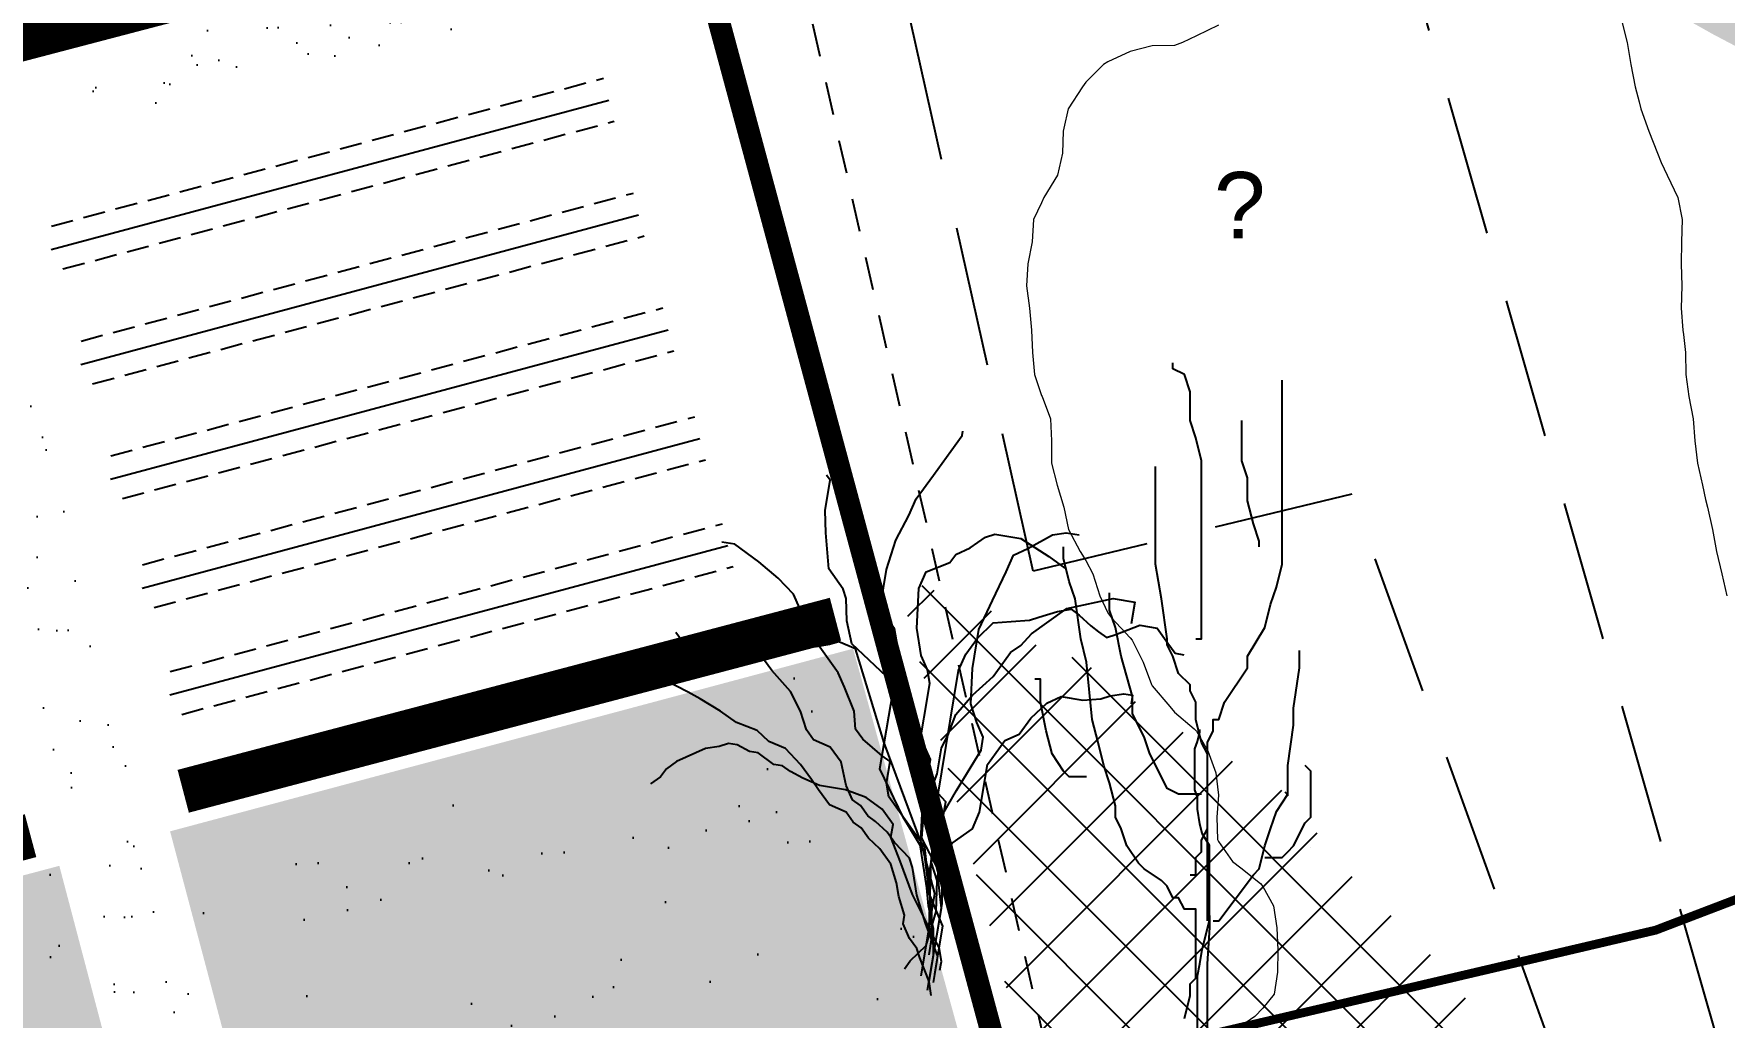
# Model space of a CAD drawing. Header units: centimetres. Extents: x 0 to 642158, y -847 to 649707.
# Drawn here: x 616986.98 to 617025.17, y 621107.73 to 621129.95 of the extents above; entities that cross this region are included whole.
import ezdxf

# ---------------------------------------------------------------- set-up
doc = ezdxf.new("R2010")
doc.units = ezdxf.units.CM
doc.header["$MEASUREMENT"] = 0
for name, pattern in [('CACHE', [9.525, 6.35, -3.175]), ('CENTERX2', [4, 2.5, -0.5, 0.5, -0.5]), ('JIS_02_0.7', [1.35, 0.75, -0.6])]:
    doc.linetypes.add(name, pattern=pattern)
for name, color, linetype, lineweight in [('MEV_environnement_V', 7, 'Continuous', 20), ('MEV_layout inondation', 5, 'Continuous', 15), ('MEV_legende', 7, 'Continuous', 5), ('MEV_schema paysager_V', 7, 'Continuous', 20), ('MEV_vegetal_V', 7, 'Continuous', 25), ('WAL_parcellaire agricole', 7, 'JIS_02_0.7', 25), ('WAL_topographie 0.5', 253, 'Continuous', 20)]:
    doc.layers.add(name, color=color, linetype=linetype, lineweight=lineweight)
doc.layers.add('MEV_schema paysager_Ha', color=7, linetype='Continuous', lineweight=25, transparency=0.13)
doc.layers.add('SPW_parcellaire cadastral', color=7, linetype='CENTERX2', lineweight=25, true_color=0xff0542)
doc.styles.add('MEV 1', font='Helvetica.ttf')
picture_1 = doc.add_image_def('image2.png', size_in_pixel=(6614, 11023))
pattern_1 = [(82.5, (0, 0), (-1.407013184, 1.3179271225), [0, -1.52, 0, -1.7, 0, -1.625]), (52.5, (0, 0), (-0.744137511, 3.24697973), [0, -0.82, 0, -1.37, 0, -0.525]), (12.5, (-0.8697, -0.8697), (2.198029273, 2.206032383), [0, -0.5, 0, -1.8, 0, -2.35]), (2.5, (-0.8697, -0.8697), (1.5050421636, 2.746262851), [0, -0.25, 0, -1.18, 0, -1.35])]
pattern_2 = [(82.5, (-5.18, 19.217), (-2.814026368, 2.635854245), [0, -3.04, 0, -3.4, 0, -3.25]), (52.5, (-5.18, 19.217), (-1.48827502, 6.49395946), [0, -1.64, 0, -2.74, 0, -1.05]), (12.5, (-6.9193, 17.4774), (4.396058546, 4.412064766), [0, -1, 0, -3.6, 0, -4.7]), (2.5, (-6.9193, 17.4774), (3.010084327, 5.492525702), [0, -0.5, 0, -2.36, 0, -2.7])]

# ---------------------------------------------------------------- blocks, each defined once
blk = doc.blocks.new('legende vegetal')
at = {"layer": 'MEV_vegetal_V'}
for points in [[(617013.137, 621116.083), (617013.267, 621116.083), (617013.267, 621120.109), (617013.137, 621120.629), (617013.007, 621121.019), (617013.007, 621121.668), (617012.877, 621122.057), (617012.617, 621122.187), (617012.617, 621122.317)], [(617013.007, 621110.758), (617013.137, 621110.758), (617013.137, 621111.147), (617013.267, 621111.277), (617013.267, 621111.537), (617013.397, 621111.797), (617013.397, 621113.745), (617013.527, 621114.005), (617013.527, 621114.264), (617013.657, 621114.264), (617013.787, 621114.654), (617014.306, 621115.433), (617014.306, 621115.693), (617014.696, 621116.343), (617014.826, 621116.862), (617014.956, 621117.252), (617015.086, 621117.771), (617015.086, 621121.927)], [(617014.566, 621118.161), (617014.566, 621118.291), (617014.436, 621118.681), (617014.306, 621119.2), (617014.306, 621119.72), (617014.177, 621120.109), (617014.177, 621121.019)], [(617007.224, 621109.027), (617007.403, 621110.103), (617007.403, 621110.706), (617006.947, 621111.587), (617007.028, 621112.679), (617007.142, 621113.363), (617006.849, 621114.015), (617006.588, 621114.863), (617006.327, 621116.313), (617006.082, 621116.656), (617006.017, 621116.868), (617006.148, 621117.65), (617006.36, 621118.318), (617006.653, 621118.873), (617006.816, 621119.247), (617007.207, 621119.785), (617007.598, 621120.323), (617007.859, 621120.682), (617007.875, 621120.78)], [(617007.094, 621109.451), (617007.175, 621109.94), (617006.996, 621111.277), (617006.523, 621112.059), (617006.001, 621113.151), (617006.295, 621114.912), (617006.148, 621115.238), (617005.365, 621115.971), (617005.251, 621116.493), (617005.235, 621116.998), (617005.169, 621117.21), (617004.843, 621117.666), (617004.778, 621118.481), (617004.762, 621118.987), (617004.876, 621119.671), (617004.794, 621119.785)], [(617013.397, 621109.719), (617013.397, 621113.485), (617013.267, 621113.745), (617013.137, 621114.264), (617013.137, 621114.654), (617013.007, 621114.914), (617013.007, 621115.044), (617012.747, 621115.304), (617012.617, 621115.693), (617012.487, 621115.953), (617012.487, 621116.083), (617012.358, 621116.992), (617012.228, 621117.771), (617012.228, 621119.979)], [(617007.11, 621108.946), (617007.175, 621109.337), (617007.175, 621109.94), (617007.012, 621111.375), (617006.604, 621111.945), (617006.197, 621112.516), (617006.148, 621112.825), (617006.229, 621113.314), (617006.05, 621113.445), (617005.61, 621113.82), (617005.447, 621114.048), (617005.414, 621114.455), (617005.202, 621114.993), (617005.055, 621115.319), (617004.566, 621116.004), (617004.322, 621116.346), (617004.191, 621116.77), (617004.044, 621117.096), (617003.702, 621117.455), (617003.262, 621117.829), (617002.724, 621118.221), (617002.43, 621118.27)], [(617006.556, 621108.636), (617006.686, 621108.816), (617007.045, 621109.158), (617007.273, 621109.924), (617007.289, 621110.625), (617007.159, 621111.049), (617007.305, 621111.929), (617007.729, 621112.662), (617008.284, 621113.575), (617008.332, 621113.868), (617008.186, 621114.195), (617008.055, 621114.618), (617008.088, 621115.417), (617008.234, 621116.297), (617008.544, 621116.949), (617008.854, 621117.601), (617009.017, 621117.976), (617009.343, 621118.123), (617009.897, 621118.432), (617010.207, 621118.481), (617010.501, 621118.432)], [(617007.094, 621108.245), (617007.208, 621108.93), (617007.208, 621109.533), (617007.094, 621110.054), (617007.061, 621110.462), (617007.208, 621111.342), (617007.436, 621112.108), (617007.485, 621112.401), (617007.061, 621112.874), (617006.865, 621113.51), (617007.126, 621115.075), (617007.077, 621115.384), (617006.93, 621115.71), (617006.832, 621116.33), (617006.881, 621117.226), (617007.044, 621117.601), (617007.582, 621117.813), (617007.713, 621117.992), (617008.039, 621118.139), (617008.381, 621118.384), (617008.593, 621118.449), (617009.18, 621118.351), (617009.816, 621117.943), (617010.175, 621117.683)], [(617012.877, 621107.511), (617013.007, 621108.03), (617013.007, 621108.29), (617013.137, 621108.42), (617013.137, 621109.978), (617012.877, 621109.978), (617012.747, 621110.238), (617012.617, 621110.238), (617012.487, 621110.498), (617012.358, 621110.628), (617011.968, 621110.888), (617011.838, 621111.018), (617011.578, 621111.407), (617011.448, 621111.797), (617011.318, 621112.057), (617011.318, 621112.316), (617011.188, 621112.836), (617011.058, 621113.226), (617010.928, 621113.745), (617010.798, 621114.264), (617010.668, 621115.563), (617010.538, 621116.083), (617010.409, 621116.992), (617010.278, 621117.382), (617010.149, 621117.901), (617010.149, 621118.161)], [(617013.267, 621112.576), (617012.747, 621112.576), (617012.487, 621112.706), (617012.358, 621112.966), (617012.097, 621113.485), (617011.968, 621113.875), (617011.708, 621114.395), (617011.708, 621114.784), (617011.448, 621115.693), (617011.318, 621116.343), (617011.188, 621116.732), (617011.188, 621117.122)], [(617007.24, 621108.522), (617007.42, 621109.598), (617007.061, 621110.462), (617006.914, 621111.391), (617006.963, 621112.287), (617007.11, 621112.565), (617007.289, 621113.037), (617007.387, 621113.624), (617007.534, 621113.901), (617007.713, 621114.374), (617008.088, 621114.814), (617008.561, 621115.238), (617008.952, 621115.776), (617009.18, 621115.939), (617009.425, 621116.199), (617009.767, 621116.444), (617010.224, 621116.77), (617011.267, 621116.998), (617011.756, 621116.917), (617011.675, 621116.427)], [(617006.931, 621108.473), (617007.11, 621109.549), (617007.159, 621111.049), (617007.305, 621112.532), (617007.778, 621115.368), (617007.941, 621115.743), (617008.202, 621116.102), (617008.561, 621116.444), (617008.968, 621116.476), (617009.376, 621116.509), (617009.588, 621116.574), (617010.012, 621116.705), (617010.321, 621116.754), (617010.501, 621116.623), (617010.762, 621116.379), (617010.941, 621116.248), (617011.12, 621116.118), (617011.332, 621116.183), (617011.87, 621116.395), (617012.262, 621116.33), (617012.506, 621115.987), (617012.669, 621115.759), (617012.865, 621115.727)], [(617007.126, 621109.647), (617007.24, 621110.331), (617006.93, 621111.489), (617006.099, 621113.738), (617005.642, 621115.221), (617005.447, 621115.857), (617005.072, 621116.02), (617004.86, 621115.955), (617004.55, 621115.906), (617004.256, 621115.955), (617003.784, 621116.134), (617003.409, 621116.297), (617003.115, 621116.346), (617002.887, 621116.183), (617002.626, 621115.825), (617002.414, 621115.759), (617001.925, 621115.841), (617001.648, 621115.988), (617001.468, 621116.118), (617001.387, 621116.232)], [(617007.208, 621108.326), (617007.306, 621108.913), (617007.028, 621109.663), (617006.833, 621110.299), (617006.735, 621110.918), (617006.67, 621111.13), (617006.327, 621111.489), (617006.164, 621111.717), (617005.903, 621111.961), (617005.724, 621112.092), (617005.561, 621112.32), (617005.382, 621112.45), (617005.235, 621112.776), (617005.121, 621113.298), (617004.876, 621113.64), (617004.501, 621113.803), (617004.338, 621114.032), (617004.208, 621114.455), (617003.979, 621114.896), (617003.555, 621115.368), (617003.311, 621115.71), (617002.968, 621116.069), (617002.773, 621116.102), (617002.463, 621116.053), (617002.251, 621115.988)], [(617013.527, 621109.719), (617013.657, 621109.719), (617014.436, 621110.758), (617014.566, 621110.888), (617014.696, 621111.407), (617014.826, 621111.797), (617014.956, 621112.186), (617015.216, 621112.576), (617015.216, 621113.226), (617015.346, 621114.135), (617015.346, 621114.524), (617015.476, 621115.433), (617015.476, 621115.823)], [(617007.159, 621108.033), (617007.11, 621108.343), (617006.898, 621108.881), (617006.833, 621109.093), (617006.67, 621109.321), (617006.523, 621109.647), (617006.556, 621109.842), (617006.425, 621110.266), (617006.376, 621110.576), (617006.246, 621111), (617006.001, 621111.342), (617005.74, 621111.587), (617005.577, 621111.815), (617005.398, 621111.945), (617005.235, 621112.173), (617004.86, 621112.336), (617004.615, 621112.679), (617004.452, 621112.907), (617004.208, 621113.249), (617003.865, 621113.608), (617003.49, 621113.771), (617003.229, 621114.015), (617002.757, 621114.195), (617002.398, 621114.455), (617001.941, 621114.732), (617001.664, 621114.879), (617001.387, 621115.026), (617000.832, 621115.319), (616999.952, 621115.466)], [(617007.077, 621108.147), (617007.387, 621110.005), (617007.306, 621110.723), (617007.354, 621111.016), (617007.632, 621111.472), (617008.088, 621111.798), (617008.251, 621112.173), (617008.43, 621113.249), (617008.822, 621113.787), (617009.148, 621113.934), (617009.409, 621114.292), (617009.767, 621114.635), (617010.093, 621114.781), (617010.582, 621114.7), (617010.99, 621114.732), (617011.202, 621114.798), (617011.512, 621114.846), (617011.707, 621114.814), (617011.675, 621114.618)], [(617010.668, 621112.966), (617010.278, 621112.966), (617010.149, 621113.096), (617009.889, 621113.485), (617009.759, 621114.005), (617009.629, 621114.654), (617009.629, 621115.174), (617009.499, 621115.174)], [(617013.171, 621103.23), (617013.171, 621108.471), (617013.225, 621108.744), (617013.28, 621109.072), (617013.444, 621109.727), (617013.444, 621111.42), (617013.28, 621111.692), (617013.225, 621111.911), (617013.171, 621112.239), (617013.171, 621112.512), (617013.116, 621112.675), (617013.116, 621113.603), (617013.171, 621113.767), (617013.225, 621113.985), (617013.225, 621114.04)], [(617007.355, 621108.604), (617007.387, 621108.799), (617007.338, 621109.109), (617006.735, 621110.315), (617006.458, 621111.065), (617006.246, 621111.603), (617006.295, 621111.896), (617006.05, 621112.238), (617005.691, 621112.499), (617005.219, 621112.679), (617004.632, 621112.776), (617004.257, 621112.939), (617003.979, 621113.086), (617003.8, 621113.217), (617003.604, 621113.249), (617003.246, 621113.51), (617003.05, 621113.543), (617002.773, 621113.689), (617002.577, 621113.722), (617002.365, 621113.657), (617002.055, 621113.608), (617001.403, 621113.314), (617001.175, 621113.151), (617001.045, 621112.972), (617000.816, 621112.809)], [(617014.696, 621111.147), (617015.086, 621111.147), (617015.216, 621111.277), (617015.346, 621111.407), (617015.606, 621111.927), (617015.735, 621112.057), (617015.735, 621113.096), (617015.606, 621113.226)], [(617013.444, 621109.836), (617013.444, 621109.563), (617013.39, 621108.744), (617013.39, 621106.997), (617013.335, 621106.834), (617013.335, 621105.032), (617013.39, 621104.813), (617013.444, 621104.65), (617013.498, 621104.486), (617013.498, 621103.885), (617013.444, 621103.721), (617013.444, 621103.394), (617013.39, 621103.23)]]:
    blk.add_lwpolyline(points, dxfattribs=at)

msp = doc.modelspace()

# ---------------------------------------------------------------- hatches: boundary and pattern name
at = {"layer": 'MEV_schema paysager_Ha', "transparency": 33554687}
h = msp.add_hatch(dxfattribs=at)
h.set_pattern_fill('ANSI33', scale=4, angle=150)
h.set_pattern_definition([(195, (30.2021, 7.7469), (0.2588190451, -0.9659258263), []), (195, (29.5897, 8.1004), (0.2588190451, -0.9659258263), [0.5, -0.25])])
h.paths.add_polyline_path([(616999.761, 621129.296), (616987.124, 621126.021), (616987.607, 621124.179), (617000.216, 621127.489)])
h = msp.add_hatch(dxfattribs=at)
h.set_pattern_fill('AR-SAND', color=256, angle=45)
h.set_pattern_definition(pattern_1)
h.paths.add_polyline_path([(617000.708, 621069.981), (616988.612, 621115.325), (616985.764, 621126.874), (616983.702, 621126.434), (616999.156, 621069.563)])
h = msp.add_hatch(dxfattribs=at)
h.set_pattern_fill('ANSI33', scale=4, angle=150)
h.set_pattern_definition([(195, (30.873, 5.1532), (0.2588190451, -0.9659258263), []), (195, (30.2606, 5.5068), (0.2588190451, -0.9659258263), [0.5, -0.25])])
h.paths.add_polyline_path([(617000.432, 621126.702), (616987.795, 621123.427), (616988.278, 621121.585), (617000.887, 621124.896)])
h = msp.add_hatch(dxfattribs=at)
h.set_pattern_fill('ANSI33', scale=4, angle=150)
h.set_pattern_definition([(195, (31.5439, 2.5597), (0.2588190451, -0.9659258263), []), (195, (30.9316, 2.9133), (0.2588190451, -0.9659258263), [0.5, -0.25])])
h.paths.add_polyline_path([(617001.103, 621124.109), (616988.466, 621120.834), (616988.949, 621118.992), (617001.558, 621122.302)])
h = msp.add_hatch(dxfattribs=at)
h.set_pattern_fill('ANSI33', scale=4, angle=150)
h.set_pattern_definition([(195, (32.2596, 0.1002), (0.2588190451, -0.9659258263), []), (195, (31.6472, 0.4537), (0.2588190451, -0.9659258263), [0.5, -0.25])])
h.paths.add_polyline_path([(617001.818, 621121.649), (616989.182, 621118.374), (616989.665, 621116.532), (617002.274, 621119.843)])
h = msp.add_hatch(dxfattribs=at)
h.set_pattern_fill('ANSI33', scale=4, angle=150)
h.set_pattern_definition([(195, (32.8858, -2.3144), (0.2588190451, -0.9659258263), []), (195, (32.2734, -1.9609), (0.2588190451, -0.9659258263), [0.5, -0.25])])
h.paths.add_polyline_path([(617002.444, 621119.235), (616989.808, 621115.96), (616990.291, 621114.118), (617002.9, 621117.428)])
at = {"layer": 'MEV_schema paysager_Ha'}
h = msp.add_hatch(dxfattribs=at)
h.set_pattern_fill('ANSI37', scale=10)
h.paths.add_polyline_path([(617025.095, 621101.949), (617022.461, 621103.705), (617020.465, 621105.38), (617020.066, 621107.056), (617018.948, 621108.731), (617016.634, 621111.045), (617015.277, 621112.801), (617012.164, 621114.636), (617010.727, 621115.753), (617009.61, 621116.152), (617008.572, 621116.95), (617006.496, 621117.668), (617012.901, 621093.532), (617014.301, 621093.98), (617014.021, 621097.507), (617014.021, 621098.291), (617014.637, 621098.907), (617016.934, 621099.691), (617018.67, 621100.25), (617024.103, 621101.538)])
at = {"layer": 'MEV_schema paysager_Ha', "lineweight": 30, "transparency": 33554687}
h = msp.add_hatch(color=256, dxfattribs=at)
h.dxf.hatch_style = 1
h.set_gradient(color1=(255, 255, 12), tint=1, name='SPHERICAL')
h.paths.add_polyline_path([(617005.492, 621116.057), (616990.06, 621111.931), (616994.662, 621094.589), (617010.3, 621098.578)])
h = msp.add_hatch(dxfattribs=at)
h.set_pattern_fill('AR-SAND', color=256, scale=2, angle=45)
h.set_pattern_definition(pattern_2)
h.paths.add_polyline_path([(617005.492, 621116.057), (616990.06, 621111.931), (616994.662, 621094.589), (617010.3, 621098.578)])
h = msp.add_hatch(color=256, dxfattribs=at)
h.dxf.hatch_style = 1
h.set_gradient(color1=(255, 255, 12), tint=1, name='SPHERICAL')
h.paths.add_polyline_path([(616987.558, 621111.152), (616960.509, 621103.979), (616964.98, 621086.403), (616992.133, 621093.793)])
h = msp.add_hatch(dxfattribs=at)
h.set_pattern_fill('AR-SAND', color=256, scale=2, angle=45)
h.set_pattern_definition(pattern_2)
h.paths.add_polyline_path([(616987.558, 621111.152), (616960.509, 621103.979), (616964.98, 621086.403), (616992.133, 621093.793)])

# ---------------------------------------------------------------- linework, layer by layer
at = {"linetype": 'CACHE', "ltscale": 0.5}
msp.add_lwpolyline([(617006.336, 621130.467), (617017.629, 621133.073), (617025.075, 621107.012), (617021.6, 621106.144), (617016.76, 621119.546), (617009.562, 621117.809), (617006.708, 621130.591)], dxfattribs=at)
at = {"layer": 'MEV_environnement_V', "const_width": 0.5}
msp.add_lwpolyline([(617002.351, 621130.627), (617017.463, 621074.599)], dxfattribs=at)
at = {"layer": 'MEV_layout inondation', "const_width": 0.2}
msp.add_lwpolyline([(617284.343, 621088.996), (617234.522, 621104.967), (617174.916, 621100.392), (617142.145, 621114.857), (617099.357, 621122.893), (617044.82, 621117.795), (617023.623, 621109.699), (616923.471, 621086.246), (616900.942, 621085.199), (616869.556, 621081.82)], dxfattribs=at)
at = {"layer": 'MEV_schema paysager_V', "color": 104, "const_width": 1}
for points in [[(616983.247, 621138.463), (616985.4, 621129.485), (617000.435, 621133.425)], [(616990.357, 621112.836), (617005.093, 621116.723)], [(616960.51, 621104.75), (616986.908, 621111.833)]]:
    msp.add_lwpolyline(points, dxfattribs=at)
at = {"layer": 'MEV_vegetal_V'}
msp.add_lwpolyline([(617015.824, 621111.564), (617015.824, 621111.564)], dxfattribs=at)
at = {"layer": 'WAL_parcellaire agricole'}
msp.add_lwpolyline([(617042.845, 621103.895), (617012.847, 621093.891), (616997.982, 621159.103), (616995.481, 621170.388), (616996.237, 621172.588), (616994.837, 621177.888), (616991.837, 621177.388), (616930.94, 621159.681), (616925.266, 621182.309), (616990.191, 621202.316), (616991.691, 621205.459), (616989.976, 621209.387), (616986.118, 621212.53), (616964.548, 621207.027), (616907.479, 621191.949), (616895.475, 621229.376)], dxfattribs=at)
at = {"layer": 'WAL_topographie 0.5'}
for points in [[(617013.75, 621130.141), (617013.25, 621129.902), (617012.932, 621129.75), (617012.75, 621129.683), (617012.25, 621129.674), (617011.75, 621129.547), (617011.25, 621129.313), (617011.15, 621129.25), (617010.75, 621128.85), (617010.676, 621128.75), (617010.353, 621128.25), (617010.25, 621127.812), (617010.239, 621127.75), (617010.221, 621127.25), (617010.109, 621126.75), (617009.8, 621126.25), (617009.75, 621126.125), (617009.57, 621125.75), (617009.536, 621125.25), (617009.437, 621124.75), (617009.408, 621124.25), (617009.477, 621123.75), (617009.523, 621123.25), (617009.544, 621122.75), (617009.589, 621122.25), (617009.75, 621121.776), (617009.761, 621121.75), (617009.954, 621121.25), (617009.975, 621120.75), (617009.975, 621120.25), (617010.1, 621119.75), (617010.25, 621119.25), (617010.25, 621119.25), (617010.356, 621118.75), (617010.625, 621118.25), (617010.75, 621118.046), (617010.91, 621117.75), (617011.065, 621117.25), (617011.25, 621116.867), (617011.333, 621116.75), (617011.75, 621116.301), (617011.794, 621116.25), (617012.048, 621115.75), (617012.234, 621115.25), (617012.25, 621115.22), (617012.647, 621114.75), (617012.75, 621114.625), (617013.194, 621114.25), (617013.25, 621114.196), (617013.505, 621113.75), (617013.687, 621113.25), (617013.75, 621112.75), (617013.75, 621112.75), (617013.75, 621112.75), (617013.712, 621112.25), (617013.725, 621111.75), (617013.75, 621111.698), (617014.06, 621111.25), (617014.25, 621111.11), (617014.696, 621110.75), (617014.75, 621110.682), (617014.989, 621110.25), (617015.064, 621109.75), (617015.085, 621109.25), (617015.081, 621108.75), (617015.004, 621108.25), (617014.75, 621107.936), (617014.571, 621107.75), (617014.25, 621107.529)], [(617022.855, 621130.25), (617022.983, 621129.75), (617023.063, 621129.25), (617023.163, 621128.75), (617023.25, 621128.408), (617023.291, 621128.25), (617023.472, 621127.75), (617023.666, 621127.25), (617023.75, 621127.038), (617023.88, 621126.75), (617024.123, 621126.25), (617024.226, 621125.75), (617024.208, 621125.25), (617024.196, 621124.75), (617024.213, 621124.25), (617024.202, 621123.75), (617024.238, 621123.25), (617024.25, 621123.15), (617024.296, 621122.75), (617024.308, 621122.25), (617024.373, 621121.75), (617024.468, 621121.25), (617024.507, 621120.75), (617024.572, 621120.25), (617024.685, 621119.75), (617024.75, 621119.427), (617024.796, 621119.25), (617024.904, 621118.75), (617025, 621118.25), (617025.12, 621117.75), (617025.231, 621117.25)]]:
    msp.add_lwpolyline(points, dxfattribs=at)

# ---------------------------------------------------------------- pictures from other files: only their frames are drawn
image = msp.add_image(picture_1, insert=(616830.845, 620745.783), size_in_units=(429.466, 715.756), dxfattribs=dict(brightness=75))
image.dxf.flags = 7

# ---------------------------------------------------------------- next in the draw order: texts
at = {"layer": 'MEV_legende', "color": 22, "transparency": 33554687, "insert": (617013.195, 621126.825), "char_height": 1.5, "attachment_point": 1, "style": 'MEV 1', "bg_fill": 3, "box_fill_scale": 1.2, "bg_fill_color": 256, "bg_fill_transparency": 0}
msp.add_mtext_dynamic_manual_height_columns('\\pxqc;{\\C256;?}', width=2.06459, gutter_width=12.5, heights=[0], dxfattribs=at)

# ---------------------------------------------------------------- next in the draw order: hatches: boundary and pattern name
at = {"layer": 'MEV_schema paysager_Ha', "transparency": 33554687}
h = msp.add_hatch(dxfattribs=at)
h.set_pattern_fill('AR-SAND', color=256, angle=45)
h.set_pattern_definition(pattern_1)
h.paths.add_polyline_path([(617068.737, 621071.012), (617070.354, 621071.403), (617072.44, 621071.921), (617074.536, 621072.471), (617076.635, 621073.067), (617078.733, 621073.724), (617080.828, 621074.457), (617083.074, 621075.352), (617084.959, 621076.203), (617086.967, 621077.218), (617088.93, 621078.32), (617090.841, 621079.503), (617092.696, 621080.761), (617094.495, 621082.09), (617096.461, 621083.678), (617097.882, 621084.92), (617099.47, 621086.39), (617101.015, 621087.885), (617102.541, 621089.394), (617103.935, 621090.777), (617105.696, 621092.545), (617107.306, 621094.375), (617108.736, 621096.507), (617109.704, 621098.829), (617110.124, 621101.807), (617109.851, 621104.621), (617108.826, 621107.678), (617107.699, 621109.596), (617106.048, 621111.564), (617104.161, 621113.226), (617102.181, 621114.61), (617101.061, 621115.29), (617098.084, 621116.848), (617095.977, 621117.766), (617093.867, 621118.56), (617091.742, 621119.252), (617089.609, 621119.855), (617087.478, 621120.383), (617085.906, 621120.733), (617083.21, 621121.269), (617081.071, 621121.645), (617078.935, 621121.982), (617076.799, 621122.284), (617074.666, 621122.558), (617072.535, 621122.808), (617070.407, 621123.038), (617067.899, 621123.29), (617066.169, 621123.457), (617064.06, 621123.656), (617061.958, 621123.853), (617059.862, 621124.054), (617057.773, 621124.264), (617055.692, 621124.486), (617053.618, 621124.725), (617051.551, 621124.986), (617049.494, 621125.272), (617047.027, 621125.658), (617045.4, 621125.942), (617043.367, 621126.335), (617041.353, 621126.771), (617039.361, 621127.256), (617037.394, 621127.794), (617035.458, 621128.39), (617033.554, 621129.049), (617031.678, 621129.779), (617030.614, 621130.233), (617028.043, 621131.455), (617026.258, 621132.395), (617024.469, 621133.399), (617022.682, 621134.449), (617020.889, 621135.535), (617018.693, 621136.792), (617016.502, 621138.219), (617015.086, 621133.908), (617019.431, 621133.145), (617021.247, 621132.045), (617023.075, 621130.971), (617024.92, 621129.935), (617026.789, 621128.951), (617029.464, 621127.68), (617030.621, 621127.186), (617032.589, 621126.42), (617034.587, 621125.729), (617036.613, 621125.105), (617038.66, 621124.544), (617040.726, 621124.042), (617042.805, 621123.591), (617044.894, 621123.188), (617046.57, 621122.896), (617049.085, 621122.502), (617051.183, 621122.21), (617053.282, 621121.945), (617055.383, 621121.703), (617057.485, 621121.478), (617059.589, 621121.268), (617061.693, 621121.066), (617063.798, 621120.868), (617065.904, 621120.67), (617067.624, 621120.504), (617070.116, 621120.253), (617072.221, 621120.025), (617074.325, 621119.779), (617076.425, 621119.509), (617078.52, 621119.212), (617080.611, 621118.883), (617082.694, 621118.517), (617085.329, 621117.993), (617086.837, 621117.657), (617088.891, 621117.149), (617090.927, 621116.573), (617092.94, 621115.917), (617094.924, 621115.171), (617096.874, 621114.321), (617099.684, 621112.85), (617100.651, 621112.263), (617102.428, 621111.021), (617104.039, 621109.602), (617105.404, 621107.976), (617106.264, 621106.512), (617107.095, 621104.033), (617107.305, 621101.868), (617106.981, 621099.575), (617106.258, 621097.838), (617105.083, 621096.087), (617103.651, 621094.459), (617101.957, 621092.759), (617100.57, 621091.383), (617099.058, 621089.887), (617097.545, 621088.424), (617096.009, 621087.001), (617094.66, 621085.822), (617092.783, 621084.306), (617091.078, 621083.047), (617089.318, 621081.854), (617087.507, 621080.732), (617085.649, 621079.689), (617083.75, 621078.73), (617081.979, 621077.929), (617079.847, 621077.081), (617077.852, 621076.382), (617075.834, 621075.75), (617073.798, 621075.172), (617071.747, 621074.634), (617069.688, 621074.122), (617068.01, 621073.717)])
h = msp.add_hatch(dxfattribs=at)
h.set_pattern_fill('AR-SAND', color=256, angle=45)
h.set_pattern_definition(pattern_1)
h.paths.add_polyline_path([(616955.383, 621121.129), (617014.426, 621135.959), (617014.993, 621133.928), (616955.735, 621119.428)])

# ---------------------------------------------------------------- next in the draw order: linework, layer by layer
at = {"layer": 'SPW_parcellaire cadastral'}
for points in [[(616991.404, 621171.223), (617016.951, 621076.482), (617018.912, 621069.259), (617017.534, 621069.286), (617017.689, 621067.658), (617014.801, 621066.797), (617015.157, 621065.575), (616995.5, 621059.841), (616996.597, 621056.308), (616978.443, 621052.383), (616975.69, 621061.997), (616970.215, 621060.861), (616966.235, 621077.979), (616947.314, 621153.754), (616945.975, 621159.089), (616945.772, 621159.899), (616948.261, 621160.611), (616990.763, 621173.361), (616991.404, 621171.223)], [(617029.24, 621079.171), (617022.163, 621077.64), (617016.951, 621076.482), (616991.404, 621171.223)]]:
    msp.add_lwpolyline(points, dxfattribs=at)

# ---------------------------------------------------------------- next in the draw order: block references
at = {"layer": 'MEV_vegetal_V'}
msp.add_blockref('legende vegetal', (0.098, 0.193), dxfattribs=at)

doc.saveas('drawing.dxf')
